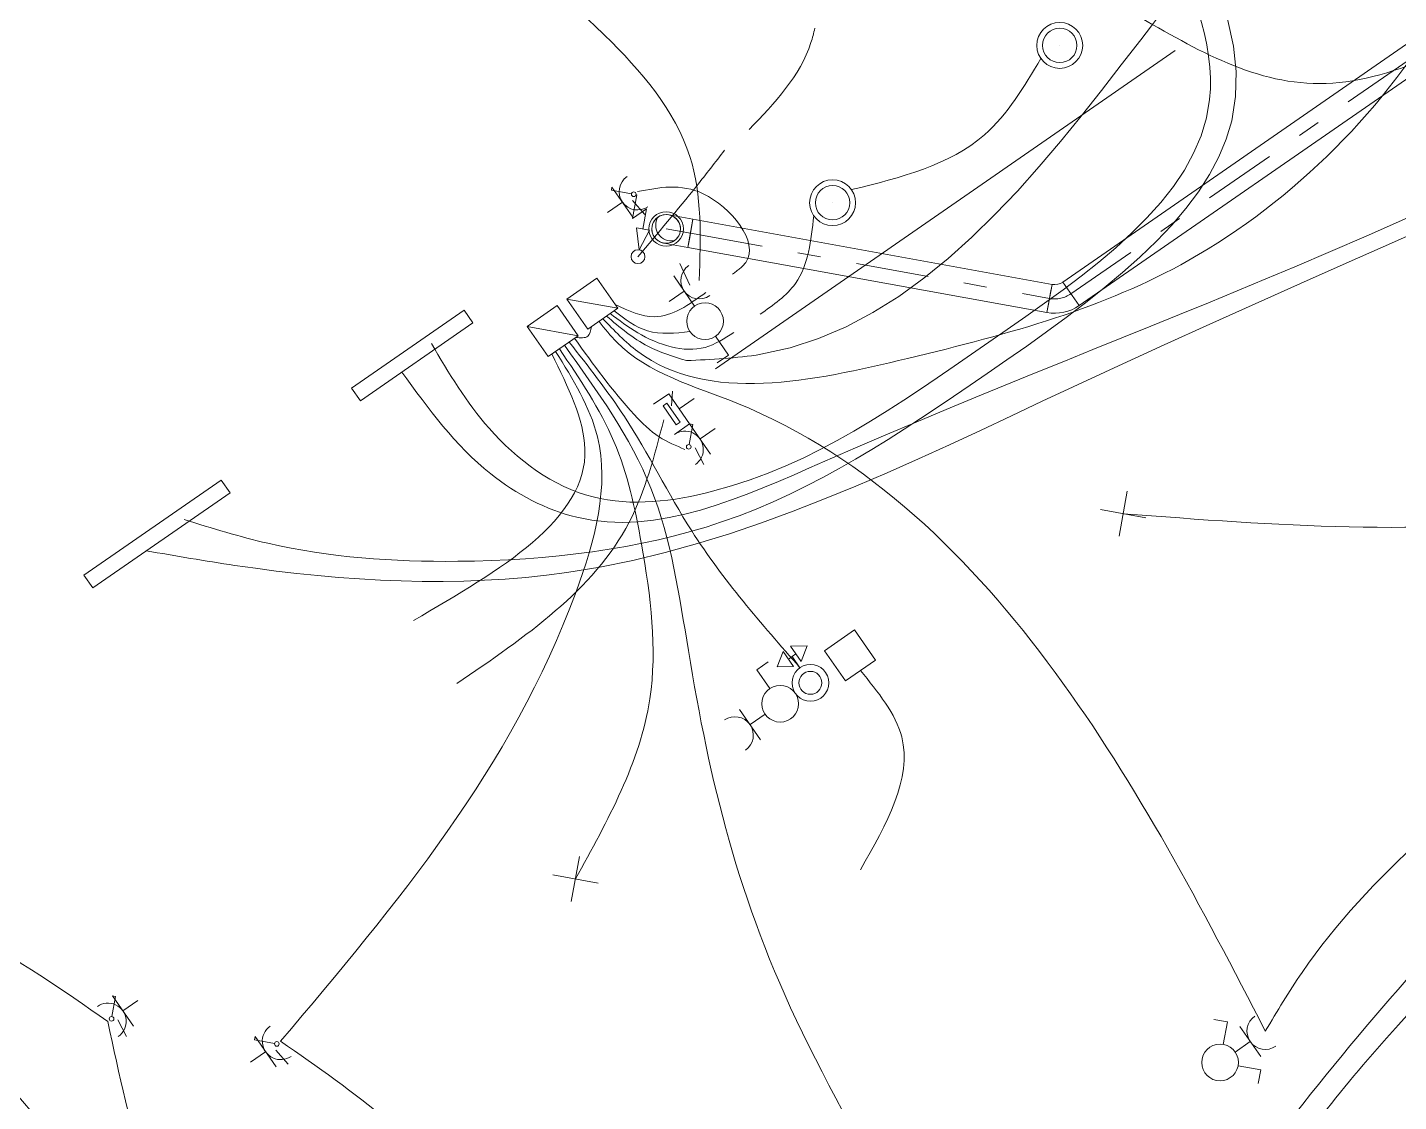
# Model space of a CAD drawing. Header units: metres. Extents: x 2747662.9 to 2747731.3, y 1250221.9 to 1250283.3.
# Drawn here: x 2747674.29 to 2747680.26, y 1250247.84 to 1250252.53 of the extents above; entities that cross this region are included whole.
import ezdxf

# ---------------------------------------------------------------- set-up
doc = ezdxf.new("R2010")
doc.units = ezdxf.units.M
doc.header["$MEASUREMENT"] = 0
for name, pattern in [('EL_Boden', [900, 600, -300]), ('EL_Hohldecke', [1500, 600, -300, 0, -300, 0, -300]), ('STRICHPUNKT2-A0PKIVIE00', [0.635, 0.3175, -0.15875, 0, -0.15875])]:
    doc.linetypes.add(name, pattern=pattern)
doc.layers.add('___elektro', color=7, linetype='Continuous')
doc.layers.add('___lueftung', color=7, linetype='Continuous')

msp = doc.modelspace()

# ---------------------------------------------------------------- linework, layer by layer
at = {"layer": '___elektro', "color": 30, "linetype": 'Continuous', "lineweight": 0, "true_color": 0xff8d1c}
for p, q in [((2747678.8658, 1250252.5047), (2747678.8659, 1250252.5047)), ((2747678.7836, 1250252.4478), (2747678.7837, 1250252.4478)), ((2747678.7014, 1250252.3908), (2747678.7015, 1250252.3908)), ((2747678.7014, 1250252.3908), (2747678.7015, 1250252.3908)), ((2747678.8406, 1250252.3656), (2747678.8406, 1250252.3656)), ((2747677.7369, 1250251.8443), (2747677.7369, 1250251.8444)), ((2747676.83, 1250251.8167), (2747676.8325, 1250251.8306)), ((2747676.9176, 1250251.8008), (2747676.83, 1250251.8167)), ((2747676.8325, 1250251.8306), (2747676.9236, 1250251.6991)), ((2747676.9219, 1250251.6928), (2747676.9408, 1250251.7971)), ((2747677.876, 1250251.8191), (2747677.8761, 1250251.8191)), ((2747676.8781, 1250251.7648), (2747676.8123, 1250251.7193)), ((2747676.9836, 1250251.7355), (2747676.9219, 1250251.6928)), ((2747676.9223, 1250251.7712), (2747676.9761, 1250251.7111)), ((2747676.9676, 1250251.6474), (2747676.9836, 1250251.7355)), ((2747677.7938, 1250251.7621), (2747677.7939, 1250251.7622)), ((2747676.8123, 1250251.7193), (2747676.8124, 1250251.7193)), ((2747676.8123, 1250251.7193), (2747676.8124, 1250251.7193)), ((2747676.8123, 1250251.7193), (2747676.8124, 1250251.7193)), ((2747676.8123, 1250251.7193), (2747676.8124, 1250251.7193)), ((2747677.7116, 1250251.7052), (2747677.7116, 1250251.7052)), ((2747677.7116, 1250251.7052), (2747677.7116, 1250251.7052)), ((2747677.8508, 1250251.6799), (2747677.8508, 1250251.68)), ((2747676.9964, 1250251.6422), (2747676.9388, 1250251.6526)), ((2747676.9511, 1250251.5566), (2747676.9388, 1250251.6526)), ((2747676.9511, 1250251.5566), (2747676.9964, 1250251.6422)), ((2747676.9457, 1250251.5268), (2747676.9457, 1250251.5268)), ((2747677.1275, 1250251.4974), (2747677.1715, 1250251.4032)), ((2747676.767, 1250251.4334), (2747676.6355, 1250251.3423)), ((2747676.8581, 1250251.3019), (2747676.767, 1250251.4334)), ((2747677.1925, 1250251.3114), (2747677.1014, 1250251.4429)), ((2747676.6848, 1250251.3765), (2747676.6848, 1250251.3765)), ((2747676.7012, 1250251.3879), (2747676.7013, 1250251.3879)), ((2747676.7177, 1250251.3993), (2747676.7177, 1250251.3993)), ((2747676.7341, 1250251.4107), (2747676.7342, 1250251.4107)), ((2747676.7506, 1250251.4221), (2747676.7506, 1250251.4221)), ((2747676.7784, 1250251.417), (2747676.7784, 1250251.417)), ((2747676.7898, 1250251.4006), (2747676.7898, 1250251.4006)), ((2747676.8012, 1250251.3841), (2747676.8012, 1250251.3841)), ((2747676.8126, 1250251.3677), (2747676.8126, 1250251.3677)), ((2747677.147, 1250251.3771), (2747677.0812, 1250251.3316)), ((2747677.147, 1250251.3771), (2747677.147, 1250251.3771)), ((2747676.5943, 1250251.314), (2747676.4628, 1250251.2229)), ((2747676.6854, 1250251.1825), (2747676.5943, 1250251.314)), ((2747676.6355, 1250251.3423), (2747676.7266, 1250251.2108)), ((2747676.6355, 1250251.3423), (2747676.8581, 1250251.3019)), ((2747676.6469, 1250251.3259), (2747676.6469, 1250251.3259)), ((2747676.6519, 1250251.3537), (2747676.652, 1250251.3538)), ((2747676.6583, 1250251.3095), (2747676.6583, 1250251.3095)), ((2747676.6684, 1250251.3651), (2747676.6684, 1250251.3651)), ((2747676.8239, 1250251.3512), (2747676.824, 1250251.3513)), ((2747676.8353, 1250251.3348), (2747676.8354, 1250251.3348)), ((2747676.8467, 1250251.3184), (2747676.8468, 1250251.3184)), ((2747677.0812, 1250251.3316), (2747677.0812, 1250251.3316)), ((2747677.0812, 1250251.3316), (2747677.0812, 1250251.3316)), ((2747677.1925, 1250251.3114), (2747677.1925, 1250251.3114)), ((2747676.5121, 1250251.2571), (2747676.5122, 1250251.2571)), ((2747676.5286, 1250251.2684), (2747676.5286, 1250251.2685)), ((2747676.545, 1250251.2798), (2747676.545, 1250251.2799)), ((2747676.5614, 1250251.2912), (2747676.5615, 1250251.2912)), ((2747676.5779, 1250251.3026), (2747676.5779, 1250251.3026)), ((2747676.6057, 1250251.2976), (2747676.6058, 1250251.2976)), ((2747676.6171, 1250251.2811), (2747676.6171, 1250251.2811)), ((2747676.6285, 1250251.2647), (2747676.6285, 1250251.2647)), ((2747676.6399, 1250251.2482), (2747676.6399, 1250251.2483)), ((2747676.6696, 1250251.293), (2747676.6697, 1250251.293)), ((2747676.681, 1250251.2766), (2747676.6811, 1250251.2766)), ((2747676.6924, 1250251.2601), (2747676.6925, 1250251.2602)), ((2747676.7266, 1250251.2108), (2747676.8581, 1250251.3019)), ((2747676.7923, 1250251.2564), (2747676.7924, 1250251.2564)), ((2747676.8088, 1250251.2678), (2747676.8088, 1250251.2678)), ((2747676.8252, 1250251.2791), (2747676.8253, 1250251.2792)), ((2747676.8417, 1250251.2905), (2747676.8417, 1250251.2906)), ((2747677.3038, 1250251.2911), (2747677.3039, 1250251.2912)), ((2747676.4628, 1250251.2229), (2747676.5539, 1250251.0914)), ((2747676.4628, 1250251.2229), (2747676.6854, 1250251.1825)), ((2747676.4742, 1250251.2064), (2747676.4742, 1250251.2065)), ((2747676.4792, 1250251.2343), (2747676.4793, 1250251.2343)), ((2747676.4856, 1250251.19), (2747676.4856, 1250251.19)), ((2747676.4957, 1250251.2457), (2747676.4957, 1250251.2457)), ((2747676.6513, 1250251.2318), (2747676.6513, 1250251.2318)), ((2747676.6627, 1250251.2154), (2747676.6627, 1250251.2154)), ((2747676.674, 1250251.1989), (2747676.6741, 1250251.1989)), ((2747676.7038, 1250251.2437), (2747676.7038, 1250251.2437)), ((2747676.7152, 1250251.2272), (2747676.7152, 1250251.2273)), ((2747676.743, 1250251.2222), (2747676.7431, 1250251.2222)), ((2747676.7595, 1250251.2336), (2747676.7595, 1250251.2336)), ((2747676.7759, 1250251.245), (2747676.7759, 1250251.245)), ((2747677.1723, 1250251.2), (2747677.1723, 1250251.2001)), ((2747676.497, 1250251.1736), (2747676.497, 1250251.1736)), ((2747676.5084, 1250251.1571), (2747676.5084, 1250251.1572)), ((2747676.5197, 1250251.1407), (2747676.5198, 1250251.1407)), ((2747676.5539, 1250251.0914), (2747676.6854, 1250251.1825)), ((2747676.6197, 1250251.1369), (2747676.6197, 1250251.1369)), ((2747676.6361, 1250251.1483), (2747676.6362, 1250251.1483)), ((2747676.6526, 1250251.1597), (2747676.6526, 1250251.1597)), ((2747676.669, 1250251.1711), (2747676.669, 1250251.1711)), ((2747677.2836, 1250251.1798), (2747677.2837, 1250251.1799)), ((2747677.2836, 1250251.1798), (2747677.3406, 1250251.0976)), ((2747676.5311, 1250251.1242), (2747676.5312, 1250251.1243)), ((2747676.5425, 1250251.1078), (2747676.5426, 1250251.1078)), ((2747676.5704, 1250251.1027), (2747676.5704, 1250251.1028)), ((2747676.5868, 1250251.1141), (2747676.5868, 1250251.1142)), ((2747676.6032, 1250251.1255), (2747676.6033, 1250251.1256)), ((2747677.3406, 1250251.0976), (2747677.2912, 1250251.0635)), ((2747677.0796, 1250250.9294), (2747677.0139, 1250250.8839)), ((2747677.1708, 1250250.7979), (2747677.0796, 1250250.9294)), ((2747677.0917, 1250250.8769), (2747677.0961, 1250250.9408)), ((2747677.1252, 1250250.8636), (2747677.191, 1250250.9092)), ((2747677.191, 1250250.9092), (2747677.191, 1250250.9092)), ((2747677.105, 1250250.7523), (2747677.1708, 1250250.7979)), ((2747677.1688, 1250250.7078), (2747677.1847, 1250250.7954)), ((2747677.1708, 1250250.7979), (2747677.2619, 1250250.6664)), ((2747677.1847, 1250250.7954), (2747677.1708, 1250250.7979)), ((2747677.2163, 1250250.7321), (2747677.2821, 1250250.7777)), ((2747677.2821, 1250250.7777), (2747677.2821, 1250250.7777)), ((2747677.2821, 1250250.7777), (2747677.2821, 1250250.7777)), ((2747677.1948, 1250250.6929), (2747677.2321, 1250250.6214)), ((2747679.0421, 1250250.3079), (2747679.0778, 1250250.5047)), ((2747679.1583, 1250250.3884), (2747678.9615, 1250250.4242)), ((2747679.0599, 1250250.4063), (2747679.06, 1250250.4063)), ((2747677.89, 1250249.9), (2747677.7585, 1250249.8089)), ((2747677.9811, 1250249.7685), (2747677.89, 1250249.9)), ((2747677.9014, 1250249.8836), (2747677.9014, 1250249.8836)), ((2747677.6832, 1250249.8298), (2747677.6111, 1250249.8285)), ((2747677.6567, 1250249.7627), (2747677.6111, 1250249.8285)), ((2747677.6832, 1250249.8298), (2747677.6567, 1250249.7627)), ((2747677.4631, 1250249.726), (2747677.5125, 1250249.7602)), ((2747677.5517, 1250249.7387), (2747677.5782, 1250249.8057)), ((2747677.6238, 1250249.7399), (2747677.5782, 1250249.8057)), ((2747677.601, 1250249.7728), (2747677.6339, 1250249.7956)), ((2747677.6174, 1250249.7842), (2747677.6516, 1250249.7349)), ((2747677.7585, 1250249.8089), (2747677.8496, 1250249.6774)), ((2747677.8496, 1250249.6774), (2747677.9811, 1250249.7685)), ((2747677.5201, 1250249.6438), (2747677.4631, 1250249.726)), ((2747677.5517, 1250249.7387), (2747677.6238, 1250249.7399)), ((2747677.6516, 1250249.7349), (2747677.6517, 1250249.7349)), ((2747677.7629, 1250249.7147), (2747677.763, 1250249.7147)), ((2747677.5201, 1250249.6438), (2747677.5201, 1250249.6438)), ((2747677.6314, 1250249.6236), (2747677.6314, 1250249.6236)), ((2747677.6314, 1250249.6236), (2747677.6314, 1250249.6236)), ((2747677.7427, 1250249.6034), (2747677.7428, 1250249.6034)), ((2747677.4797, 1250249.4212), (2747677.3886, 1250249.5527)), ((2747677.4341, 1250249.4869), (2747677.4999, 1250249.5325)), ((2747677.4999, 1250249.5325), (2747677.4999, 1250249.5325)), ((2747677.6112, 1250249.5123), (2747677.6112, 1250249.5123)), ((2747676.6553, 1250248.7155), (2747676.6911, 1250248.9123)), ((2747676.7716, 1250248.796), (2747676.5748, 1250248.8317)), ((2747676.6732, 1250248.8139), (2747676.6732, 1250248.8139)), ((2747674.6536, 1250248.2142), (2747674.6695, 1250248.3018)), ((2747674.6556, 1250248.3043), (2747674.7467, 1250248.1728)), ((2747674.6695, 1250248.3018), (2747674.6556, 1250248.3043)), ((2747674.7011, 1250248.2385), (2747674.7669, 1250248.2841)), ((2747674.7669, 1250248.2841), (2747674.7669, 1250248.2841)), ((2747674.7669, 1250248.2841), (2747674.7669, 1250248.2841)), ((2747674.6796, 1250248.1993), (2747674.717, 1250248.1279)), ((2747679.5143, 1250248.1913), (2747679.4553, 1250248.202)), ((2747679.4965, 1250248.0929), (2747679.5143, 1250248.1913)), ((2747679.5681, 1250248.1711), (2747679.6593, 1250248.0395)), ((2747675.2748, 1250248.1128), (2747675.2773, 1250248.1267)), ((2747675.3623, 1250248.0969), (2747675.2748, 1250248.1128)), ((2747675.2773, 1250248.1267), (2747675.3684, 1250247.9952)), ((2747679.4366, 1250248.0799), (2747679.4367, 1250248.08)), ((2747679.6137, 1250248.1053), (2747679.5479, 1250248.0597)), ((2747675.3229, 1250248.061), (2747675.2571, 1250248.0154)), ((2747675.3671, 1250248.0673), (2747675.4209, 1250248.0072)), ((2747679.5479, 1250248.0597), (2747679.548, 1250248.0598)), ((2747675.2571, 1250248.0154), (2747675.2571, 1250248.0155)), ((2747675.2571, 1250248.0154), (2747675.2571, 1250248.0155)), ((2747679.4164, 1250247.9686), (2747679.4165, 1250247.9687)), ((2747679.5609, 1250247.9999), (2747679.6593, 1250247.982)), ((2747679.6593, 1250247.982), (2747679.6486, 1250247.923)), ((2747679.5277, 1250247.9484), (2747679.5278, 1250247.9484))]:
    msp.add_line(p, q, dxfattribs=at)
at = {"layer": '___elektro', "color": 30, "linetype": 'EL_Boden', "lineweight": 0, "true_color": 0xff8d1c}
msp.add_line((2747679.2863, 1250252.4257), (2747677.2838, 1250251.0386), dxfattribs=at)
msp.add_line((2747679.2863, 1250252.4257), (2747677.2838, 1250251.0386), dxfattribs=at)
at = {"layer": '___elektro', "color": 30, "linetype": 'Continuous', "lineweight": 0, "true_color": 0xff8d1c}
for points in [[(2747675.6981, 1250250.9541), (2747676.1884, 1250251.2937), (2747676.2268, 1250251.2383), (2747675.7365, 1250250.8987)], [(2747675.6981, 1250250.9541), (2747676.1884, 1250251.2937), (2747676.2268, 1250251.2383), (2747675.7365, 1250250.8987)], [(2747677.0556, 1250250.8763), (2747677.1126, 1250250.7941), (2747677.129, 1250250.8055), (2747677.0721, 1250250.8877)], [(2747674.5316, 1250250.1389), (2747675.1296, 1250250.5532), (2747675.168, 1250250.4977), (2747674.57, 1250250.0835)], [(2747674.5316, 1250250.1389), (2747675.1296, 1250250.5532), (2747675.168, 1250250.4977), (2747674.57, 1250250.0835)]]:
    msp.add_lwpolyline(points, close=True, dxfattribs=at)
for centre, radius in [((2747678.7836, 1250252.4478), 0.1), ((2747678.7836, 1250252.4478), 0.075), ((2747677.7938, 1250251.7621), 0.1), ((2747676.9274, 1250251.799), 0.01), ((2747677.7938, 1250251.7621), 0.075), ((2747676.9457, 1250251.5268), 0.0303), ((2747677.2381, 1250251.2456), 0.08), ((2747677.167, 1250250.698), 0.01), ((2747677.6972, 1250249.6691), 0.08), ((2747677.6972, 1250249.6691), 0.05), ((2747677.5656, 1250249.578), 0.08), ((2747674.6518, 1250248.2044), 0.01), ((2747675.3722, 1250248.0951), 0.01), ((2747679.4822, 1250248.0142), 0.08)]:
    msp.add_circle(centre, radius, dxfattribs=at)
for centre, start, end in [((2747676.9438, 1250251.8104), 124.7099, 304.70989), ((2747677.2127, 1250251.4227), 124.70989, 304.70989), ((2747677.1505, 1250250.6866), 304.70989, 124.70989), ((2747677.3683, 1250249.4414), 304.7099, 124.70989), ((2747674.6354, 1250248.193), 304.70989, 124.7099), ((2747679.6795, 1250248.1508), 124.7099, 304.70989), ((2747675.3886, 1250248.1065), 124.70989, 304.7099)]:
    msp.add_arc(centre, 0.08, start, end, dxfattribs=at)
at = {"layer": '___elektro', "color": 30, "linetype": 'EL_Boden', "lineweight": 0, "true_color": 0xff8d1c}
for points, knots in [([(2747684.1236, 1250256.0992), (2747684.1994, 1250255.7514), (2747684.2753, 1250255.4035), (2747684.2564, 1250255.0562), (2747684.2251, 1250254.48), (2747683.933, 1250253.9052), (2747683.5327, 1250253.4688), (2747683.1043, 1250253.0017), (2747682.5519, 1250252.693), (2747681.994, 1250252.411), (2747680.9571, 1250251.8867), (2747679.901, 1250251.4544), (2747678.8418, 1250250.9595), (2747678.1247, 1250250.6244), (2747677.4063, 1250250.2607), (2747676.6363, 1250250.1501), (2747676.1619, 1250250.082), (2747675.6679, 1250250.11), (2747675.1891, 1250250.1811), (2747675.0597, 1250250.2003), (2747674.9314, 1250250.2226), (2747674.8031, 1250250.2449)], [0, 0, 0, 0, 1, 1, 1, 2, 2, 2, 3, 3, 3, 4, 4, 4, 5, 5, 5, 6, 6, 6, 7, 7, 7, 7]), ([(2747684.1709, 1250256.132), (2747684.2439, 1250256.002), (2747684.317, 1250255.872), (2747684.3611, 1250255.7354), (2747684.5278, 1250255.2196), (2747684.2828, 1250254.6093), (2747683.9485, 1250254.1271), (2747683.5027, 1250253.484), (2747682.898, 1250253.0688), (2747682.2603, 1250252.6946), (2747681.4725, 1250252.2323), (2747680.6345, 1250251.8328), (2747679.8078, 1250251.483), (2747679.1381, 1250251.1996), (2747678.4759, 1250250.9488), (2747677.7605, 1250250.6353), (2747677.4026, 1250250.4784), (2747677.0313, 1250250.3058), (2747676.679, 1250250.3908), (2747676.5456, 1250250.423), (2747676.4148, 1250250.4922), (2747676.3041, 1250250.5802), (2747676.1489, 1250250.7034), (2747676.033, 1250250.8636), (2747675.9172, 1250251.0238)], [0, 0, 0, 0, 1, 1, 1, 2, 2, 2, 3, 3, 3, 4, 4, 4, 5, 5, 5, 6, 6, 6, 7, 7, 7, 8, 8, 8, 8]), ([(2747678.241, 1250254.5955), (2747678.3835, 1250254.3797), (2747678.526, 1250254.164), (2747678.692, 1250253.9322), (2747679.1057, 1250253.3547), (2747679.6656, 1250252.6779), (2747679.5332, 1250252.1191), (2747679.4317, 1250251.6904), (2747678.9229, 1250251.3312), (2747678.467, 1250251.0175), (2747678.0729, 1250250.7462), (2747677.7183, 1250250.509), (2747677.3101, 1250250.3703), (2747676.9521, 1250250.2486), (2747676.5529, 1250250.2026), (2747676.1601, 1250250.1989), (2747675.8794, 1250250.1962), (2747675.6019, 1250250.215), (2747675.3329, 1250250.2774), (2747675.2104, 1250250.3058), (2747675.0896, 1250250.3432), (2747674.9688, 1250250.3806)], [0, 0, 0, 0, 1, 1, 1, 2, 2, 2, 3, 3, 3, 4, 4, 4, 5, 5, 5, 6, 6, 6, 7, 7, 7, 7]), ([(2747678.1541, 1250254.5386), (2747678.2587, 1250254.3698), (2747678.3634, 1250254.201), (2747678.4752, 1250254.0403), (2747678.7188, 1250253.6904), (2747678.9965, 1250253.3789), (2747679.2149, 1250252.9822), (2747679.3503, 1250252.7361), (2747679.4629, 1250252.4571), (2747679.4368, 1250252.2126), (2747679.3902, 1250251.7758), (2747678.9008, 1250251.449), (2747678.4742, 1250251.154), (2747678.0666, 1250250.8721), (2747677.7163, 1250250.6193), (2747677.2712, 1250250.5043), (2747677.1013, 1250250.4604), (2747676.9176, 1250250.4366), (2747676.7499, 1250250.4794), (2747676.5755, 1250250.524), (2747676.4184, 1250250.6406), (2747676.297, 1250250.7786), (2747676.1971, 1250250.892), (2747676.1215, 1250251.0199), (2747676.0458, 1250251.1478)], [0, 0, 0, 0, 1, 1, 1, 2, 2, 2, 3, 3, 3, 4, 4, 4, 5, 5, 5, 6, 6, 6, 7, 7, 7, 8, 8, 8, 8]), ([(2747679.4986, 1250252.943), (2747679.3796, 1250252.7885), (2747679.2606, 1250252.634), (2747679.1368, 1250252.4729), (2747678.688, 1250251.8889), (2747678.1762, 1250251.2182), (2747677.4806, 1250251.1014), (2747677.3754, 1250251.0837), (2747677.266, 1250251.0787), (2747677.1566, 1250251.0737)], [0, 0, 0, 0, 1, 1, 1, 2, 2, 2, 3, 3, 3, 3])]:
    msp.add_open_spline(points, degree=3, knots=knots, dxfattribs=at)
at = {"layer": '___elektro', "color": 30, "linetype": 'Continuous', "lineweight": 0, "true_color": 0xff8d1c}
for points, knots in [([(2747670.5363, 1250249.8926), (2747670.5127, 1250249.9678), (2747670.4891, 1250250.0431), (2747670.4773, 1250250.1169), (2747670.3903, 1250250.6606), (2747670.9413, 1250251.1281), (2747671.3979, 1250251.5554), (2747671.835, 1250251.9645), (2747672.1857, 1250252.3368), (2747672.5801, 1250252.6849), (2747673.176, 1250253.2108), (2747673.8717, 1250253.6815), (2747674.5674, 1250254.1523)], [0, 0, 0, 0, 1, 1, 1, 2, 2, 2, 3, 3, 3, 4, 4, 4, 4]), ([(2747682.8108, 1250253.8281), (2747682.6112, 1250253.6649), (2747682.4116, 1250253.5017), (2747682.2082, 1250253.3622), (2747681.8207, 1250253.0964), (2747681.4195, 1250252.9165), (2747680.9367, 1250252.6631), (2747680.6245, 1250252.4992), (2747680.2781, 1250252.3045), (2747679.973, 1250252.2834), (2747679.6679, 1250252.2622), (2747679.4041, 1250252.4145), (2747679.1403, 1250252.5667)], [0, 0, 0, 0, 1, 1, 1, 2, 2, 2, 3, 3, 3, 4, 4, 4, 4]), ([(2747676.7923, 1250251.2565), (2747676.8417, 1250251.2053), (2747676.8911, 1250251.1541), (2747676.9454, 1250251.1133), (2747677.2496, 1250250.8848), (2747677.7074, 1250250.9839), (2747678.1197, 1250251.083), (2747678.5754, 1250251.1925), (2747678.9755, 1250251.3021), (2747679.3457, 1250251.5112), (2747679.8021, 1250251.7689), (2747680.213, 1250252.1779), (2747680.4756, 1250252.6457), (2747680.5365, 1250252.7542), (2747680.5895, 1250252.8659), (2747680.6424, 1250252.9777)], [0, 0, 0, 0, 1, 1, 1, 2, 2, 2, 3, 3, 3, 4, 4, 4, 5, 5, 5, 5]), ([(2747677.4304, 1250252.0816), (2747677.5417, 1250252.1977), (2747677.653, 1250252.3138), (2747677.6996, 1250252.4605), (2747677.7061, 1250252.4808), (2747677.7113, 1250252.5017), (2747677.7165, 1250252.5225)], [0, 0, 0, 0, 1, 1, 1, 2, 2, 2, 2]), ([(2747677.2421, 1250251.3712), (2747677.1685, 1250251.3182), (2747677.0948, 1250251.2652), (2747677.0175, 1250251.2647), (2747676.9618, 1250251.2644), (2747676.9043, 1250251.2914), (2747676.8467, 1250251.3184)], [0, 0, 0, 0, 1, 1, 1, 2, 2, 2, 2]), ([(2747677.1566, 1250251.0737), (2747677.0991, 1250251.0915), (2747677.0416, 1250251.1094), (2747676.9891, 1250251.1366), (2747676.9238, 1250251.1705), (2747676.8663, 1250251.2191), (2747676.8088, 1250251.2678)], [0, 0, 0, 0, 1, 1, 1, 2, 2, 2, 2]), ([(2747677.3633, 1250251.1964), (2747677.3229, 1250251.1702), (2747677.2826, 1250251.144), (2747677.2387, 1250251.1316), (2747677.1445, 1250251.1052), (2747677.0336, 1250251.1426), (2747676.9445, 1250251.1953), (2747676.9013, 1250251.2209), (2747676.8633, 1250251.25), (2747676.8252, 1250251.2791)], [0, 0, 0, 0, 1, 1, 1, 2, 2, 2, 3, 3, 3, 3]), ([(2747677.1723, 1250251.2), (2747677.1083, 1250251.1933), (2747677.0442, 1250251.1865), (2747676.987, 1250251.2036), (2747676.9347, 1250251.2193), (2747676.8882, 1250251.255), (2747676.8416, 1250251.2907)], [0, 0, 0, 0, 1, 1, 1, 2, 2, 2, 2]), ([(2747679.3553, 1250247.1825), (2747679.5055, 1250247.3876), (2747679.6556, 1250247.5927), (2747679.8093, 1250247.7896), (2747680.5296, 1250248.7122), (2747681.3272, 1250249.4544), (2747682.2149, 1250250.404), (2747682.4065, 1250250.609), (2747682.6024, 1250250.8237), (2747682.5936, 1250251.0711), (2747682.5915, 1250251.1285), (2747682.5784, 1250251.1877), (2747682.5653, 1250251.2469)], [0, 0, 0, 0, 1, 1, 1, 2, 2, 2, 3, 3, 3, 4, 4, 4, 4]), ([(2747679.7935, 1250246.3569), (2747679.7005, 1250246.6398), (2747679.6074, 1250246.9226), (2747679.6456, 1250247.1873), (2747679.6879, 1250247.4813), (2747679.8919, 1250247.753), (2747680.1056, 1250248.0032), (2747680.6463, 1250248.6362), (2747681.249, 1250249.1316), (2747681.7601, 1250249.6996), (2747681.9498, 1250249.9104), (2747682.1269, 1250250.1313), (2747682.3185, 1250250.3792), (2747682.4851, 1250250.5947), (2747682.6626, 1250250.8307), (2747682.6332, 1250251.0758), (2747682.6259, 1250251.1371), (2747682.6056, 1250251.199), (2747682.5853, 1250251.2608)], [0, 0, 0, 0, 1, 1, 1, 2, 2, 2, 3, 3, 3, 4, 4, 4, 5, 5, 5, 6, 6, 6, 6]), ([(2747676.6747, 1250251.175), (2747676.6955, 1250251.1728), (2747676.7163, 1250251.1707), (2747676.7276, 1250251.1806), (2747676.7371, 1250251.1888), (2747676.7401, 1250251.2056), (2747676.743, 1250251.2223)], [0, 0, 0, 0, 1, 1, 1, 2, 2, 2, 2]), ([(2747679.6795, 1250248.1508), (2747679.4022, 1250248.687), (2747679.1249, 1250249.2232), (2747678.7637, 1250249.7145), (2747678.4014, 1250250.2072), (2747677.9547, 1250250.6547), (2747677.3763, 1250250.8884), (2747677.1897, 1250250.9638), (2747676.9893, 1250251.0169), (2747676.8535, 1250251.1541), (2747676.8259, 1250251.1821), (2747676.8009, 1250251.2135), (2747676.7759, 1250251.245)], [0, 0, 0, 0, 1, 1, 1, 2, 2, 2, 3, 3, 3, 4, 4, 4, 4]), ([(2747679.0599, 1250250.4063), (2747679.72, 1250250.3559), (2747680.38, 1250250.3055), (2747680.9996, 1250250.4001), (2747681.4066, 1250250.4622), (2747681.7961, 1250250.5868), (2747682.2066, 1250250.8086), (2747682.3398, 1250250.8806), (2747682.4752, 1250250.9628), (2747682.509, 1250251.0907), (2747682.5193, 1250251.1297), (2747682.5201, 1250251.173), (2747682.521, 1250251.2162)], [0, 0, 0, 0, 1, 1, 1, 2, 2, 2, 3, 3, 3, 4, 4, 4, 4]), ([(2747679.6795, 1250248.1508), (2747679.7312, 1250248.2372), (2747679.7829, 1250248.3236), (2747679.8396, 1250248.4063), (2747680.1351, 1250248.8376), (2747680.5659, 1250249.1711), (2747680.964, 1250249.5041), (2747681.409, 1250249.8764), (2747681.813, 1250250.2482), (2747682.2768, 1250250.6715), (2747682.3966, 1250250.7808), (2747682.5203, 1250250.8936), (2747682.5467, 1250251.0362), (2747682.5581, 1250251.0979), (2747682.5513, 1250251.1652), (2747682.5445, 1250251.2325)], [0, 0, 0, 0, 1, 1, 1, 2, 2, 2, 3, 3, 3, 4, 4, 4, 5, 5, 5, 5]), ([(2747677.7764, 1250246.0838), (2747677.9116, 1250246.1901), (2747678.0468, 1250246.2964), (2747678.1262, 1250246.419), (2747678.4188, 1250246.8708), (2747677.9538, 1250247.5438), (2747677.6624, 1250248.1432), (2747677.3785, 1250248.7272), (2747677.2594, 1250249.2413), (2747677.1653, 1250249.8102), (2747677.1261, 1250250.0475), (2747677.0912, 1250250.2944), (2747677.0022, 1250250.5174), (2747676.9129, 1250250.7412), (2747676.7691, 1250250.941), (2747676.6253, 1250251.1408)], [0, 0, 0, 0, 1, 1, 1, 2, 2, 2, 3, 3, 3, 4, 4, 4, 5, 5, 5, 5]), ([(2747677.6516, 1250249.735), (2747677.4836, 1250249.9267), (2747677.3157, 1250250.1183), (2747677.1798, 1250250.3318), (2747677.0765, 1250250.494), (2747676.9918, 1250250.6688), (2747676.8866, 1250250.8299), (2747676.813, 1250250.9427), (2747676.7293, 1250251.0488), (2747676.6456, 1250251.1549)], [0, 0, 0, 0, 1, 1, 1, 2, 2, 2, 3, 3, 3, 3]), ([(2747677.1505, 1250250.6867), (2747677.1119, 1250250.7027), (2747677.0733, 1250250.7188), (2747677.0387, 1250250.7411), (2747676.9982, 1250250.7673), (2747676.9633, 1250250.8021), (2747676.9301, 1250250.8381), (2747676.8335, 1250250.9426), (2747676.7513, 1250251.0568), (2747676.669, 1250251.1711)], [0, 0, 0, 0, 1, 1, 1, 2, 2, 2, 3, 3, 3, 3]), ([(2747675.3886, 1250248.1067), (2747675.8909, 1250248.702), (2747676.3933, 1250249.2974), (2747676.676, 1250250.0656), (2747676.7583, 1250250.2892), (2747676.822, 1250250.5275), (2747676.7692, 1250250.7415), (2747676.7371, 1250250.8717), (2747676.662, 1250250.9929), (2747676.5868, 1250251.1141)], [0, 0, 0, 0, 1, 1, 1, 2, 2, 2, 3, 3, 3, 3]), ([(2747676.5704, 1250251.1027), (2747676.6408, 1250250.9595), (2747676.7112, 1250250.8163), (2747676.7148, 1250250.6883), (2747676.7236, 1250250.3803), (2747676.3459, 1250250.1608), (2747675.9682, 1250249.9412)], [0, 0, 0, 0, 1, 1, 1, 2, 2, 2, 2]), ([(2747676.6732, 1250248.814), (2747676.8143, 1250249.0692), (2747676.9554, 1250249.3243), (2747676.9973, 1250249.5989), (2747677.0306, 1250249.8174), (2747677.0011, 1250250.0482), (2747676.961, 1250250.2738), (2747676.9335, 1250250.4284), (2747676.901, 1250250.5805), (2747676.8412, 1250250.7212), (2747676.7806, 1250250.8638), (2747676.6919, 1250250.9947), (2747676.6032, 1250251.1255)], [0, 0, 0, 0, 1, 1, 1, 2, 2, 2, 3, 3, 3, 4, 4, 4, 4]), ([(2747677.0583, 1250250.8158), (2747677.018, 1250250.6603), (2747676.9777, 1250250.5049), (2747676.907, 1250250.369), (2747676.7529, 1250250.0724), (2747676.4543, 1250249.869), (2747676.1557, 1250249.6655)], [0, 0, 0, 0, 1, 1, 1, 2, 2, 2, 2]), ([(2747677.9153, 1250249.7229), (2747677.9921, 1250249.6286), (2747678.0688, 1250249.5342), (2747678.095, 1250249.4334), (2747678.1418, 1250249.2539), (2747678.0284, 1250249.0538), (2747677.915, 1250248.8538)], [0, 0, 0, 0, 1, 1, 1, 2, 2, 2, 2]), ([(2747674.6354, 1250248.193), (2747674.2412, 1250248.4669), (2747673.847, 1250248.7407), (2747673.4449, 1250248.7512), (2747673.0504, 1250248.7615), (2747672.6482, 1250248.5182), (2747672.246, 1250248.2749)], [0, 0, 0, 0, 1, 1, 1, 2, 2, 2, 2]), ([(2747675.9279, 1250245.4542), (2747675.5997, 1250245.8943), (2747675.2715, 1250246.3343), (2747674.9663, 1250246.8117), (2747674.5882, 1250247.403), (2747674.2454, 1250248.0516), (2747673.6235, 1250248.3748), (2747673.4213, 1250248.4798), (2747673.1896, 1250248.5505), (2747672.9723, 1250248.5324), (2747672.7255, 1250248.5118), (2747672.4973, 1250248.3767), (2747672.2691, 1250248.2416)], [0, 0, 0, 0, 1, 1, 1, 2, 2, 2, 3, 3, 3, 4, 4, 4, 4]), ([(2747675.7742, 1250246.5489), (2747675.537, 1250246.669), (2747675.2998, 1250246.789), (2747675.1286, 1250246.9637), (2747674.8331, 1250247.2651), (2747674.7342, 1250247.729), (2747674.6354, 1250248.193)], [0, 0, 0, 0, 1, 1, 1, 2, 2, 2, 2]), ([(2747676.5275, 1250246.4624), (2747676.4557, 1250246.7797), (2747676.3838, 1250247.0969), (2747676.2219, 1250247.3546), (2747676.0292, 1250247.6614), (2747675.7089, 1250247.884), (2747675.3886, 1250248.1065)], [0, 0, 0, 0, 1, 1, 1, 2, 2, 2, 2])]:
    msp.add_open_spline(points, degree=3, knots=knots, dxfattribs=at)
at = {"layer": '___elektro', "color": 30, "linetype": 'EL_Hohldecke', "lineweight": 0, "true_color": 0xff8d1c}
for points, knots in [([(2747676.0603, 1250253.0859), (2747676.314, 1250252.9023), (2747676.5677, 1250252.7188), (2747676.8005, 1250252.4922), (2747676.9593, 1250252.3378), (2747677.1083, 1250252.1633), (2747677.1721, 1250251.9629), (2747677.2255, 1250251.795), (2747677.2191, 1250251.6088), (2747677.2127, 1250251.4227)], [0, 0, 0, 0, 1, 1, 1, 2, 2, 2, 3, 3, 3, 3]), ([(2747678.7014, 1250252.3908), (2747678.6288, 1250252.2685), (2747678.5561, 1250252.1462), (2747678.4564, 1250252.0586), (2747678.3047, 1250251.9253), (2747678.0904, 1250251.8722), (2747677.876, 1250251.8191)], [0, 0, 0, 0, 1, 1, 1, 2, 2, 2, 2]), ([(2747676.9457, 1250251.5268), (2747677.0321, 1250251.6286), (2747677.1186, 1250251.7305), (2747677.2017, 1250251.8351), (2747677.2428, 1250251.8868), (2747677.283, 1250251.9392), (2747677.3232, 1250251.9915)], [0, 0, 0, 0, 1, 1, 1, 2, 2, 2, 2]), ([(2747677.3572, 1250251.4509), (2747677.3798, 1250251.4669), (2747677.4023, 1250251.4829), (2747677.4158, 1250251.5022), (2747677.4764, 1250251.5894), (2747677.3504, 1250251.7441), (2747677.2301, 1250251.801), (2747677.1321, 1250251.8474), (2747677.038, 1250251.8289), (2747676.9438, 1250251.8104)], [0, 0, 0, 0, 1, 1, 1, 2, 2, 2, 3, 3, 3, 3]), ([(2747677.4783, 1250251.2761), (2747677.5363, 1250251.3166), (2747677.5942, 1250251.3572), (2747677.632, 1250251.4103), (2747677.6886, 1250251.4899), (2747677.7001, 1250251.5975), (2747677.7116, 1250251.7052)], [0, 0, 0, 0, 1, 1, 1, 2, 2, 2, 2])]:
    msp.add_open_spline(points, degree=3, knots=knots, dxfattribs=at)
at = {"layer": '___lueftung', "color": 152, "linetype": 'Continuous', "lineweight": 0, "true_color": 0x0365dd}
for p, q in [((2747681.4068, 1250253.2241), (2747678.797, 1250251.4163)), ((2747678.8681, 1250251.3135), (2747681.478, 1250253.1213)), ((2747677.0095, 1250251.6686), (2747677.007, 1250251.6591)), ((2747677.007, 1250251.6591), (2747677.0095, 1250251.6686)), ((2747677.0135, 1250251.6776), (2747677.0095, 1250251.6686)), ((2747677.0095, 1250251.6686), (2747677.0135, 1250251.6776)), ((2747677.0188, 1250251.6858), (2747677.0135, 1250251.6776)), ((2747677.0135, 1250251.6776), (2747677.0188, 1250251.6858)), ((2747677.0253, 1250251.6932), (2747677.0188, 1250251.6858)), ((2747677.0188, 1250251.6858), (2747677.0253, 1250251.6932)), ((2747677.0329, 1250251.6994), (2747677.0253, 1250251.6932)), ((2747677.0253, 1250251.6932), (2747677.0329, 1250251.6994)), ((2747677.0414, 1250251.7043), (2747677.0329, 1250251.6994)), ((2747677.0329, 1250251.6994), (2747677.0414, 1250251.7043)), ((2747677.0505, 1250251.7078), (2747677.0414, 1250251.7043)), ((2747677.0414, 1250251.7043), (2747677.0505, 1250251.7078)), ((2747677.0601, 1250251.7099), (2747677.0505, 1250251.7078)), ((2747677.0505, 1250251.7078), (2747677.0601, 1250251.7099)), ((2747677.0699, 1250251.7105), (2747677.0601, 1250251.7099)), ((2747677.0601, 1250251.7099), (2747677.0699, 1250251.7105)), ((2747677.0797, 1250251.7095), (2747677.0699, 1250251.7105)), ((2747677.0699, 1250251.7105), (2747677.0797, 1250251.7095)), ((2747677.0735, 1250251.7106), (2747677.1854, 1250251.6903)), ((2747677.0891, 1250251.707), (2747677.0797, 1250251.7095)), ((2747677.0797, 1250251.7095), (2747677.0891, 1250251.707)), ((2747677.0981, 1250251.703), (2747677.0891, 1250251.707)), ((2747677.0891, 1250251.707), (2747677.0981, 1250251.703)), ((2747677.1064, 1250251.6977), (2747677.0981, 1250251.703)), ((2747677.0981, 1250251.703), (2747677.1064, 1250251.6977)), ((2747677.1137, 1250251.6912), (2747677.1064, 1250251.6977)), ((2747677.1064, 1250251.6977), (2747677.1137, 1250251.6912)), ((2747677.1199, 1250251.6836), (2747677.1137, 1250251.6912)), ((2747677.1137, 1250251.6912), (2747677.1199, 1250251.6836)), ((2747677.1248, 1250251.6751), (2747677.1199, 1250251.6836)), ((2747677.1199, 1250251.6836), (2747677.1248, 1250251.6751)), ((2747677.1284, 1250251.6659), (2747677.1248, 1250251.6751)), ((2747677.1248, 1250251.6751), (2747677.1284, 1250251.6659)), ((2747677.1304, 1250251.6564), (2747677.1284, 1250251.6659)), ((2747677.1284, 1250251.6659), (2747677.1304, 1250251.6564)), ((2747677.1631, 1250251.5673), (2747677.1854, 1250251.6903)), ((2747677.1789, 1250251.6542), (2747677.1854, 1250251.6903)), ((2747678.7502, 1250251.4062), (2747677.1854, 1250251.6903)), ((2747677.007, 1250251.6591), (2747677.006, 1250251.6494)), ((2747677.006, 1250251.6494), (2747677.007, 1250251.6591)), ((2747677.006, 1250251.6494), (2747677.0066, 1250251.6396)), ((2747677.0066, 1250251.6396), (2747677.006, 1250251.6494)), ((2747677.0066, 1250251.6396), (2747677.0086, 1250251.63)), ((2747677.0086, 1250251.63), (2747677.0066, 1250251.6396)), ((2747677.0086, 1250251.63), (2747677.0122, 1250251.6209)), ((2747677.0122, 1250251.6209), (2747677.0086, 1250251.63)), ((2747677.0122, 1250251.6209), (2747677.0171, 1250251.6124)), ((2747677.0171, 1250251.6124), (2747677.0122, 1250251.6209)), ((2747677.0171, 1250251.6124), (2747677.0233, 1250251.6048)), ((2747677.0233, 1250251.6048), (2747677.0171, 1250251.6124)), ((2747677.0685, 1250251.648), (2747677.0685, 1250251.648)), ((2747677.1117, 1250251.6028), (2747677.1182, 1250251.6101)), ((2747677.1182, 1250251.6101), (2747677.1117, 1250251.6028)), ((2747677.1182, 1250251.6101), (2747677.1235, 1250251.6184)), ((2747677.1235, 1250251.6184), (2747677.1182, 1250251.6101)), ((2747677.1235, 1250251.6184), (2747677.1275, 1250251.6273)), ((2747677.1275, 1250251.6273), (2747677.1235, 1250251.6184)), ((2747677.1275, 1250251.6273), (2747677.13, 1250251.6368)), ((2747677.13, 1250251.6368), (2747677.1275, 1250251.6273)), ((2747677.13, 1250251.6368), (2747677.131, 1250251.6466)), ((2747677.131, 1250251.6466), (2747677.13, 1250251.6368)), ((2747677.131, 1250251.6466), (2747677.1304, 1250251.6564)), ((2747677.1304, 1250251.6564), (2747677.131, 1250251.6466)), ((2747677.1696, 1250251.6033), (2747677.1789, 1250251.6542)), ((2747677.0233, 1250251.6048), (2747677.0306, 1250251.5983)), ((2747677.0306, 1250251.5983), (2747677.0233, 1250251.6048)), ((2747677.0306, 1250251.5983), (2747677.0389, 1250251.5929)), ((2747677.0389, 1250251.5929), (2747677.0306, 1250251.5983)), ((2747677.0389, 1250251.5929), (2747677.0478, 1250251.589)), ((2747677.0478, 1250251.589), (2747677.0389, 1250251.5929)), ((2747677.0478, 1250251.589), (2747677.0573, 1250251.5865)), ((2747677.0573, 1250251.5865), (2747677.0478, 1250251.589)), ((2747677.0512, 1250251.5876), (2747677.1631, 1250251.5673)), ((2747677.0573, 1250251.5865), (2747677.0671, 1250251.5855)), ((2747677.0671, 1250251.5855), (2747677.0573, 1250251.5865)), ((2747677.0671, 1250251.5855), (2747677.0769, 1250251.586)), ((2747677.0769, 1250251.586), (2747677.0671, 1250251.5855)), ((2747677.0769, 1250251.586), (2747677.0865, 1250251.5881)), ((2747677.0865, 1250251.5881), (2747677.0769, 1250251.586)), ((2747677.0865, 1250251.5881), (2747677.0956, 1250251.5917)), ((2747677.0956, 1250251.5917), (2747677.0865, 1250251.5881)), ((2747677.0956, 1250251.5917), (2747677.1041, 1250251.5966)), ((2747677.1041, 1250251.5966), (2747677.0956, 1250251.5917)), ((2747677.1041, 1250251.5966), (2747677.1117, 1250251.6028)), ((2747677.1117, 1250251.6028), (2747677.1041, 1250251.5966)), ((2747677.1631, 1250251.5673), (2747677.1696, 1250251.6033)), ((2747677.1631, 1250251.5673), (2747678.7279, 1250251.2832)), ((2747678.7279, 1250251.2832), (2747678.7502, 1250251.4062)), ((2747678.7344, 1250251.3192), (2747678.7437, 1250251.3702)), ((2747678.7437, 1250251.3702), (2747678.7502, 1250251.4062)), ((2747678.8178, 1250251.3862), (2747678.797, 1250251.4163)), ((2747678.8681, 1250251.3135), (2747678.797, 1250251.4163)), ((2747678.8473, 1250251.3436), (2747678.8178, 1250251.3862)), ((2747678.7279, 1250251.2832), (2747678.7344, 1250251.3192)), ((2747678.8681, 1250251.3135), (2747678.8473, 1250251.3436))]:
    msp.add_line(p, q, dxfattribs=at)
at = {"layer": '___lueftung', "color": 152, "linetype": 'STRICHPUNKT2-A0PKIVIE00', "lineweight": 0, "true_color": 0x0365dd}
for p, q in [((2747678.8325, 1250251.3649), (2747681.4424, 1250253.1727)), ((2747677.1743, 1250251.6288), (2747677.0685, 1250251.648)), ((2747677.1743, 1250251.6288), (2747678.739, 1250251.3447))]:
    msp.add_line(p, q, dxfattribs=at)
at = {"layer": '___lueftung', "color": 152, "linetype": 'Continuous', "lineweight": 0, "true_color": 0x0365dd}
for radius in [0.075, 0.075, 0.0625]:
    msp.add_circle((2747677.0685, 1250251.648), radius, dxfattribs=at)
for centre, radius, start, end in [((2747677.0913, 1250251.6638), 0.0684, 148.66216, 280.75763), ((2747678.7614, 1250251.4677), 0.0625, 259.70989, 304.70989), ((2747678.7614, 1250251.4677), 0.1875, 259.70989, 304.70989)]:
    msp.add_arc(centre, radius, start, end, dxfattribs=at)
at = {"layer": '___lueftung', "color": 152, "linetype": 'STRICHPUNKT2-A0PKIVIE00', "lineweight": 0, "true_color": 0x0365dd}
msp.add_arc((2747678.7614, 1250251.4677), 0.125, 259.70989, 304.70989, dxfattribs=at)

doc.saveas('drawing.dxf')
